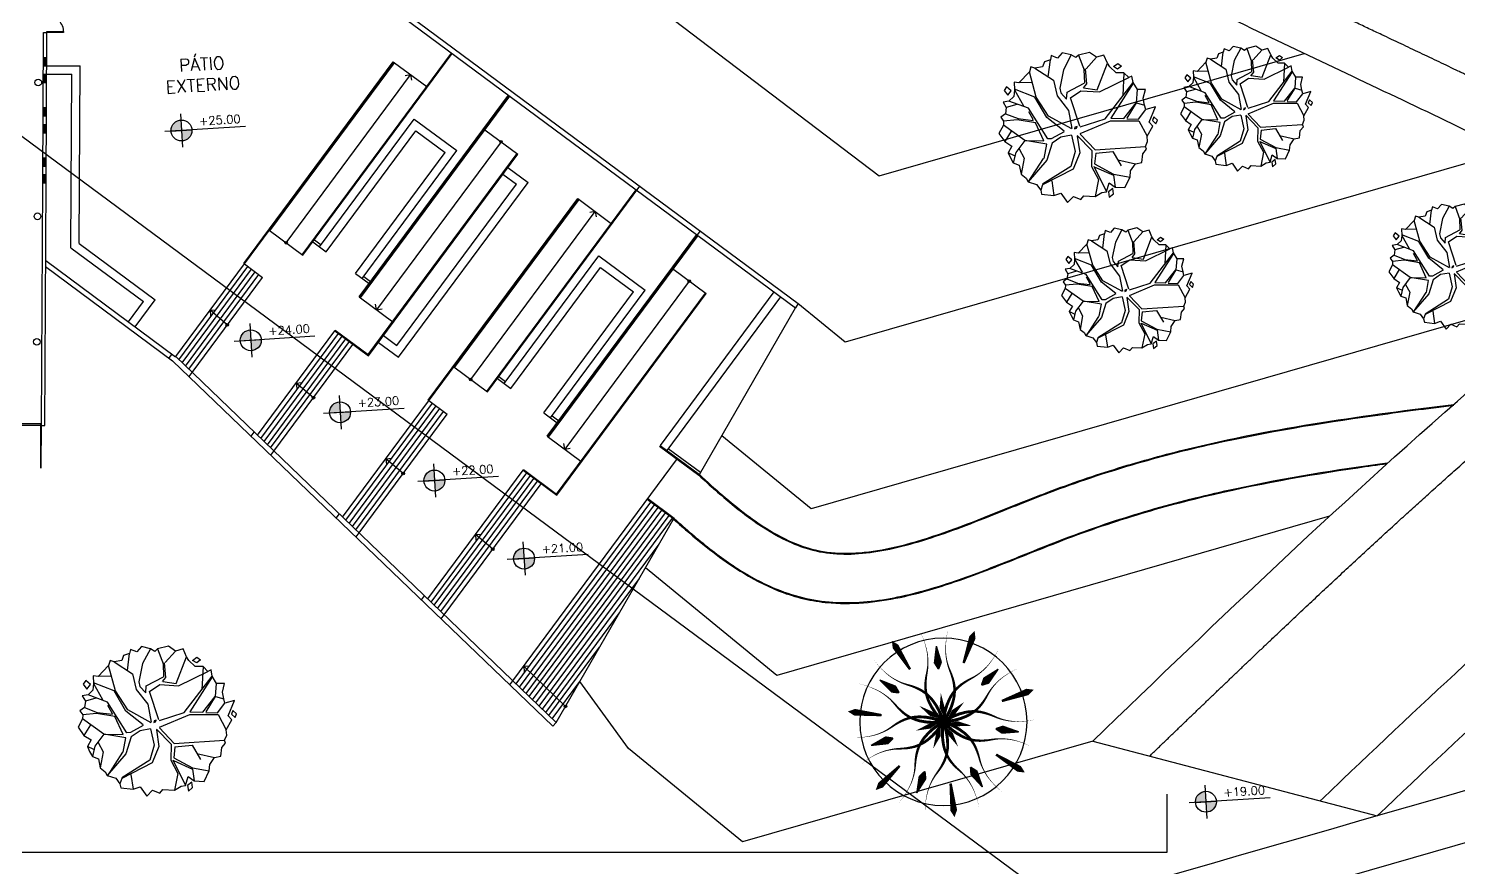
# Model space of a CAD drawing. Header units: millimetres. Extents: x 55520 to 96084, y -58491 to -49645.
# Drawn here: x 60664.4 to 60749.8, y -58067.7 to -58017.6 of the extents above; entities that cross this region are included whole.
import ezdxf
from ezdxf.enums import TextEntityAlignment as Align

# ---------------------------------------------------------------- set-up
doc = ezdxf.new("R2010")
doc.units = ezdxf.units.MM
for name, color, linetype in [('Alvenaria Corte', 30, 'Continuous'), ('Alvenaria Vista', 40, 'Continuous'), ('ARQ-COTAS', 1, 'Continuous'), ('ARQ-SÍMBOLOS', 2, 'Continuous'), ('ARQ-TEXTO2', 2, 'Continuous'), ('ARQ-TEXTO3', 3, 'Continuous'), ('Caminhos Principais', 13, 'Continuous'), ('Curvas de Nível', 10, 'Continuous'), ('Edificações', 6, 'Continuous'), ('Esquadrias', 241, 'Continuous'), ('Limite Terreno', 20, 'Continuous'), ('Linha Fina', 100, 'Continuous'), ('Pilares', 181, 'Continuous'), ('Árvores Existentes', 114, 'Continuous')]:
    doc.layers.add(name, color=color, linetype=linetype)
doc.styles.add('ATTR', font='romans.shx', dxfattribs={"width": 0.8, "height": 0.470416})
doc.styles.add('ROMANS', font='romans.shx')

# ---------------------------------------------------------------- blocks, each defined once
blk = doc.blocks.new('árvore_media')
for p, q in [((55224.742, -51939.893), (55225.624, -51940.543)), ((55225.381, -51940.374), (55225.536, -51939.525)), ((55226.592, -51939.352), (55226.154, -51940.062)), ((55226.948, -51939.383), (55227.191, -51940.176)), ((55227.285, -51940.084), (55227.836, -51939.546)), ((55227.765, -51941.166), (55228.36, -51939.864)), ((55224.565, -51940.6), (55223.903, -51940.572)), ((55224.719, -51941.335), (55224.455, -51940.062)), ((55225.624, -51940.543), (55225.757, -51941.335)), ((55226.154, -51940.062), (55225.911, -51940.968)), ((55227.169, -51940.798), (55227.191, -51940.119)), ((55227.235, -51940.091), (55227.257, -51940.826)), ((55227.875, -51941.279), (55229.375, -51940.656)), ((55229.155, -51940.402), (55229.022, -51941.533)), ((55224.653, -51941.335), (55223.66, -51940.883)), ((55223.66, -51940.911), (55224.057, -51941.731)), ((55225.183, -51942.382), (55224.653, -51941.335)), ((55225.271, -51942.325), (55224.719, -51941.335)), ((55225.757, -51941.335), (55226.286, -51942.099)), ((55225.911, -51940.968), (55225.955, -51941.194)), ((55225.955, -51941.194), (55226.22, -51941.533)), ((55226.22, -51941.533), (55226.264, -51941.194)), ((55226.264, -51941.194), (55227.147, -51940.798)), ((55226.419, -51941.477), (55226.948, -51941.166)), ((55226.948, -51941.166), (55227.875, -51941.279)), ((55227.257, -51940.826), (55227.08, -51941.024)), ((55227.103, -51941.024), (55227.765, -51941.166)), ((55228.073, -51942.637), (55229.574, -51940.911)), ((55229.574, -51940.939), (55228.36, -51942.608)), ((55229.684, -51941.929), (55229.773, -51941.279)), ((55223.131, -51942.071), (55223.749, -51942.354)), ((55223.726, -51941.646), (55223.197, -51941.76)), ((55224.3, -51941.873), (55223.351, -51941.449)), ((55225.161, -51943.457), (55224.3, -51941.873)), ((55224.477, -51942.41), (55224.3, -51942.043)), ((55226.794, -51942.919), (55226.419, -51941.477)), ((55229, -51942.665), (55229.662, -51941.929)), ((55229.662, -51941.929), (55229.155, -51942.665)), ((55229.684, -51941.929), (55230.081, -51942.071)), ((55224.013, -51943.457), (55222.998, -51942.637)), ((55223.704, -51942.41), (55223.02, -51942.439)), ((55224.609, -51942.608), (55223.704, -51942.41)), ((55223.749, -51942.354), (55224.499, -51942.495)), ((55224.499, -51942.495), (55224.477, -51942.41)), ((55224.962, -51943.542), (55224.609, -51942.608)), ((55225.999, -51943.117), (55225.183, -51942.382)), ((55226.396, -51943.033), (55225.271, -51942.325)), ((55226.286, -51942.099), (55226.396, -51943.004)), ((55226.794, -51943.287), (55228.338, -51942.75)), ((55226.816, -51942.948), (55228.073, -51942.637)), ((55228.338, -51942.75), (55229.75, -51942.835)), ((55228.36, -51942.608), (55229, -51942.665)), ((55229.155, -51942.693), (55229.728, -51942.75)), ((55229.728, -51942.75), (55230.126, -51942.297)), ((55223.373, -51942.948), (55223.02, -51943.457)), ((55224.013, -51943.457), (55223.528, -51944.023)), ((55225.095, -51943.712), (55224.013, -51943.457)), ((55224.035, -51943.457), (55224.962, -51943.542)), ((55225.337, -51943.457), (55225.161, -51943.457)), ((55225.999, -51943.146), (55225.337, -51943.457)), ((55225.823, -51943.4), (55225.359, -51943.683)), ((55226.352, -51943.344), (55225.823, -51943.4)), ((55226.352, -51943.344), (55226.485, -51944.164)), ((55226.639, -51943.372), (55227.323, -51944.164)), ((55226.639, -51943.4), (55226.705, -51944.249)), ((55226.794, -51943.316), (55227.478, -51944.136)), ((55229.75, -51942.835), (55230.104, -51943.627)), ((55223.462, -51944.192), (55223.153, -51944.023)), ((55223.528, -51944.023), (55223.373, -51944.532)), ((55223.704, -51943.853), (55223.925, -51944.334)), ((55224.918, -51944.419), (55225.095, -51943.712)), ((55225.359, -51943.683), (55225.05, -51944.504)), ((55226.485, -51944.164), (55226.22, -51944.9)), ((55227.323, -51944.164), (55227.257, -51944.956)), ((55227.478, -51944.136), (55229.993, -51944.136)), ((55223.925, -51944.334), (55223.726, -51945.126)), ((55224.057, -51945.55), (55224.896, -51944.419)), ((55225.05, -51944.504), (55224.057, -51945.522)), ((55226.22, -51944.9), (55224.764, -51945.692)), ((55226.705, -51944.249), (55226.33, -51945.041)), ((55227.5, -51944.306), (55227.411, -51944.843)), ((55227.411, -51944.843), (55228.316, -51945.409)), ((55227.5, -51944.306), (55228.36, -51944.277)), ((55228.36, -51944.277), (55228.735, -51945.013)), ((55228.581, -51944.702), (55229.442, -51944.956)), ((55226.33, -51945.041), (55224.764, -51945.72)), ((55225.227, -51945.55), (55225.293, -51946.286)), ((55227.257, -51944.956), (55227.566, -51945.635)), ((55227.566, -51945.635), (55227.345, -51946.456)), ((55227.367, -51944.956), (55227.919, -51946.258)), ((55227.389, -51944.985), (55228.316, -51945.465)), ((55228.316, -51945.409), (55229.133, -51945.607)), ((55228.316, -51945.465), (55228.36, -51946.059)), ((55224.764, -51945.72), (55224.653, -51945.975))]:
    blk.add_line(p, q)
for points in [[(55223.903, -51940.572), (55223.663, -51940.526), (55223.66, -51940.911), (55223.608, -51941.233), (55223.351, -51941.449), (55223.056, -51941.48), (55223.197, -51941.76), (55223.131, -51942.071), (55222.891, -51942.223), (55223.02, -51942.439), (55222.998, -51942.637), (55222.753, -51943.036), (55223.02, -51943.457), (55223.36, -51943.708), (55223.153, -51944.023), (55223.249, -51944.274), (55223.373, -51944.532), (55223.663, -51944.663), (55223.726, -51945.126), (55223.966, -51945.335), (55224.057, -51945.522), (55224.463, -51945.688), (55224.653, -51945.975), (55224.684, -51946.183), (55225.293, -51946.286), (55225.649, -51946.183), (55225.952, -51946.678), (55226.256, -51946.395), (55226.614, -51946.572), (55226.78, -51946.395), (55227.345, -51946.456), (55227.69, -51946.289), (55227.919, -51946.258), (55228.076, -51945.83), (55228.36, -51946.059), (55228.849, -51946.113), (55229.133, -51945.607), (55229.18, -51945.299), (55229.442, -51944.956), (55229.759, -51944.91), (55229.841, -51944.486), (55230.035, -51944.274), (55229.993, -51944.136), (55230.117, -51943.885), (55230.104, -51943.627), (55230.421, -51943.142), (55230.255, -51942.93), (55230.614, -51942.188), (55230.126, -51942.297), (55230.081, -51942.071), (55230.035, -51941.728), (55230.172, -51941.304), (55229.773, -51941.279), (55229.574, -51940.911), (55229.538, -51940.596), (55229.375, -51940.656), (55229.155, -51940.402), (55228.766, -51940.384), (55228.462, -51940.066), (55228.36, -51939.864), (55228.214, -51939.465), (55227.836, -51939.546), (55227.497, -51939.288), (55226.948, -51939.383), (55226.807, -51939.5), (55226.592, -51939.352), (55226.145, -51939.217), (55225.897, -51939.465), (55225.594, -51939.323), (55225.536, -51939.525), (55225.235, -51939.606), (55225.125, -51939.854), (55224.742, -51939.893), (55224.546, -51939.818), (55224.455, -51940.062)], [(55228.653, -51940.062), (55228.873, -51939.921), (55229.05, -51940.062), (55228.851, -51940.204)], [(55223.277, -51940.738), (55223.139, -51940.915), (55223.304, -51941.162), (55223.498, -51940.95)], [(55230.503, -51942.683), (55230.421, -51942.859), (55230.586, -51943.036), (55230.669, -51942.859)], [(55226.661, -51942.919), (55226.551, -51942.948), (55226.529, -51943.033), (55226.617, -51943.004)], [(55228.239, -51946.123), (55228.018, -51946.265), (55228.04, -51946.547), (55228.261, -51946.378)]]:
    blk.add_lwpolyline(points, close=True)
at = {"style": 'ATTR', "width": 0.8, "flags": 9}
blk.add_attdef('ESTCODE', (55226.661, -51942.919), '', height=0.0000158, dxfattribs=at)
blk = doc.blocks.new('tree 24')
at = {"flags": 128}
for points in [[(-1.101, 2.65, 0, 0.2, 0), (-1.022, 2.46, 0.2, 0.07, 0), (-0.712, 1.713, 0, 0, 0)], [(0, 0, 0.1, 0.0832, -0.09359), (-0.34, 0.625, 0.0832, 0.07, -0.120632), (-0.379, 1.179, 0.07, 0.0494, -0.042982), (-0.296, 1.499, 0.0494, 0.03, 0.045506), (-0.219, 1.801, 0.03, 0.0165, 0.065495), (-0.206, 2.23, 0.0165, 0, 0.053115), (-0.316, 2.747, 0, 0, 0)], [(0, 0, 0.1, 0.0832, 0.09359), (0.384, 0.599, 0.0832, 0.07, 0.120632), (0.464, 1.148, 0.07, 0.0494, 0.042982), (0.405, 1.473, 0.0494, 0.03, -0.045506), (0.35, 1.78, 0.03, 0.0165, -0.065495), (0.369, 2.209, 0.0165, 0, -0.053115), (0.516, 2.716, 0, 0, 0)], [(1.385, 2.513, 0, 0.2, 0), (1.286, 2.333, 0.2, 0.07, 0), (0.896, 1.625, 0, 0, 0)], [(0, 0, 0.1, 0.0832, 0.09359), (-0.228, 0.674, 0.0832, 0.07, 0.120632), (-0.608, 1.079, 0.07, 0.0494, 0.042982), (-0.899, 1.235, 0.0494, 0.03, -0.045506), (-1.174, 1.383, 0.03, 0.0165, -0.065495), (-1.497, 1.666, 0.0165, 0, -0.053115), (-1.802, 2.097, 0, 0, 0)], [(0.047, 1.576, 0.05, 0.25, 0), (0.053, 1.775, 0.25, 0.04, 0), (0.068, 2.275, 0, 0, 0)], [(0, 0, 0.1, 0.0832, -0.09359), (0.277, 0.655, 0.0832, 0.07, -0.120632), (0.685, 1.031, 0.07, 0.0494, -0.042982), (0.987, 1.166, 0.0494, 0.03, 0.045506), (1.272, 1.294, 0.03, 0.0165, 0.065495), (1.615, 1.552, 0.0165, 0, 0.053115), (1.95, 1.96, 0, 0, 0)], [(0, 0, 0.1, 0.0832, -0.09359), (-0.7, 0.124, 0.0832, 0.07, -0.120632), (-1.158, 0.439, 0.07, 0.0494, -0.042982), (-1.356, 0.703, 0.0494, 0.03, 0.045506), (-1.544, 0.952, 0.03, 0.0165, 0.065495), (-1.872, 1.229, 0.0165, 0, 0.053115), (-2.344, 1.465, 0, 0, 0)], [(-1.203, 1.019, 0.05, 0.25, 0), (-1.355, 1.148, 0.25, 0.04, 0), (-1.737, 1.471, 0, 0, 0)], [(0, 0, 0.1, 0.0832, 0.09359), (0.708, 0.073, 0.0832, 0.07, 0.120632), (1.187, 0.353, 0.07, 0.0494, 0.042982), (1.404, 0.602, 0.0494, 0.03, -0.045506), (1.61, 0.837, 0.03, 0.0165, -0.065495), (1.957, 1.089, 0.0165, 0, -0.053115), (2.445, 1.29, 0, 0, 0)], [(1.261, 0.946, 0.05, 0.25, 0), (1.421, 1.066, 0.25, 0.04, 0), (1.821, 1.366, 0, 0, 0)], [(-2.758, 0.791, 0, 0.2, 0), (-2.561, 0.735, 0.2, 0.07, 0), (-1.783, 0.512, 0, 0, 0)], [(0.005, 0.214, 0, 0.15, 0), (0.011, 0.428, 0.15, 0, 0), (0.021, 0.861, 0, 0, 0)], [(-0.164, 0.137, 0, 0.15, 0), (-0.328, 0.275, 0.15, 0, 0), (-0.66, 0.554, 0, 0, 0)], [(0.17, 0.129, 0, 0.15, 0), (0.341, 0.258, 0.15, 0, 0), (0.687, 0.52, 0, 0, 0)], [(2.828, 0.484, 0, 0.2, 0), (2.626, 0.449, 0.2, 0.07, 0), (1.829, 0.313, 0, 0, 0)], [(0, 0, 0.1, 0.0832, 0.09359), (-0.669, 0.242, 0.0832, 0.07, 0.120632), (-1.222, 0.197, 0.07, 0.0494, 0.042982), (-1.526, 0.067, 0.0494, 0.03, -0.045506), (-1.813, -0.055, 0.03, 0.0165, -0.065495), (-2.236, -0.132, 0.0165, 0, -0.053115), (-2.763, -0.101, 0, 0, 0)], [(0, 0, 0.1, 0.0832, -0.09359), (-0.534, -0.47, 0.0832, 0.07, -0.120632), (-1.065, -0.632, 0.07, 0.0494, -0.042982), (-1.395, -0.622, 0.0494, 0.03, 0.045506), (-1.707, -0.614, 0.03, 0.0165, 0.065495), (-2.128, -0.697, 0.0165, 0, 0.053115), (-2.607, -0.919, 0, 0, 0)], [(0, 0, 0.1, 0.0832, 0.09359), (-0.606, -0.372, 0.0832, 0.07, 0.120632), (-0.916, -0.833, 0.07, 0.0494, 0.042982), (-1.004, -1.151, 0.0494, 0.03, -0.045506), (-1.087, -1.452, 0.03, 0.0165, -0.065495), (-1.291, -1.83, 0.0165, 0, -0.053115), (-1.643, -2.223, 0, 0, 0)], [(0, 0, 0.1, 0.0832, -0.09359), (0.035, -0.711, 0.0832, 0.07, -0.120632), (-0.17, -1.227, 0.07, 0.0494, -0.042982), (-0.384, -1.478, 0.0494, 0.03, 0.045506), (-0.584, -1.717, 0.03, 0.0165, 0.065495), (-0.781, -2.099, 0.0165, 0, 0.053115), (-0.907, -2.612, 0, 0, 0)], [(-0.21, -0.042, 0, 0.15, 0), (-0.419, -0.085, 0.15, 0, 0), (-0.845, -0.171, 0, 0, 0)], [(0, 0, 0.1, 0.0832, 0.09359), (-0.087, -0.706, 0.0832, 0.07, 0.120632), (0.08, -1.236, 0.07, 0.0494, 0.042982), (0.275, -1.503, 0.0494, 0.03, -0.045506), (0.457, -1.756, 0.03, 0.0165, -0.065495), (0.626, -2.15, 0.0165, 0, -0.053115), (0.714, -2.671, 0, 0, 0)], [(0, 0, 0.1, 0.0832, -0.09359), (0.685, 0.192, 0.0832, 0.07, -0.120632), (1.234, 0.107, 0.07, 0.0494, -0.042982), (1.527, -0.045, 0.0494, 0.03, 0.045506), (1.804, -0.188, 0.03, 0.0165, 0.065495), (2.22, -0.295, 0.0165, 0, 0.053115), (2.748, -0.303, 0, 0, 0)], [(0, 0, 0.1, 0.0832, -0.09359), (0.577, -0.416, 0.0832, 0.07, -0.120632), (0.853, -0.898, 0.07, 0.0494, -0.042982), (0.917, -1.222, 0.0494, 0.03, 0.045506), (0.978, -1.528, 0.03, 0.0165, 0.065495), (1.154, -1.919, 0.0165, 0, 0.053115), (1.476, -2.338, 0, 0, 0)], [(0, 0, 0.1, 0.0832, 0.09359), (0.498, -0.508, 0.0832, 0.07, 0.120632), (1.016, -0.708, 0.07, 0.0494, 0.042982), (1.346, -0.722, 0.0494, 0.03, -0.045506), (1.658, -0.737, 0.03, 0.0165, -0.065495), (2.071, -0.851, 0.0165, 0, -0.053115), (2.533, -1.107, 0, 0, 0)], [(0.207, -0.053, 0, 0.15, 0), (0.415, -0.106, 0.15, 0, 0), (0.835, -0.213, 0, 0, 0)], [(-1.546, -0.305, 0.05, 0.25, 0), (-1.743, -0.344, 0.25, 0.04, 0), (-2.233, -0.44, 0, 0, 0)], [(-0.098, -0.19, 0, 0.15, 0), (-0.195, -0.381, 0.15, 0, 0), (-0.393, -0.767, 0, 0, 0)], [(0.088, -0.195, 0, 0.15, 0), (0.176, -0.39, 0.15, 0, 0), (0.354, -0.785, 0, 0, 0)], [(1.526, -0.396, 0.05, 0.25, 0), (1.719, -0.447, 0.25, 0.04, 0), (2.203, -0.572, 0, 0, 0)], [(-2.338, -1.663, 0, 0.2, 0), (-2.171, -1.544, 0.2, 0.07, 0), (-1.512, -1.075, 0, 0, 0)], [(-0.726, -1.399, 0.05, 0.25, 0), (-0.818, -1.577, 0.25, 0.04, 0), (-1.048, -2.021, 0, 0, 0)], [(2.142, -1.91, 0, 0.2, 0), (1.988, -1.773, 0.2, 0.07, 0), (1.385, -1.235, 0, 0, 0)], [(0.641, -1.44, 0.05, 0.25, 0), (0.723, -1.623, 0.25, 0.04, 0), (0.926, -2.079, 0, 0, 0)], [(-0.158, -2.865, 0, 0.2, 0), (-0.146, -2.66, 0.2, 0.07, 0), (-0.102, -1.853, 0, 0, 0)]]:
    blk.add_lwpolyline(points, format="xyseb", dxfattribs=at)
blk.add_circle((0, 0), 2.5)
blk = doc.blocks.new('Nível_Planta')
at = {"layer": 'ARQ-SÍMBOLOS', "ltscale": 0.1}
h = blk.add_hatch(color=1, dxfattribs=at)
h.dxf.hatch_style = 1
h.paths.add_polyline_path([(-0.25, 0), (0, 0), (0, 0.25, 0.414214)])
h.paths.add_polyline_path([(0.25, 0), (0, 0), (0, -0.25, 0.414214)])
at = {"layer": 'ARQ-SÍMBOLOS', "color": 1}
for p, q in [((0, 0.4), (0, -0.4)), ((1.535, 0), (-0.4, 0))]:
    blk.add_line(p, q, dxfattribs=at)
at = {"layer": 'ARQ-SÍMBOLOS', "color": 1, "ltscale": 0.1}
blk.add_line((-0.25, 0), (0.25, 0), dxfattribs=at)
at = {"layer": 'ARQ-SÍMBOLOS', "color": 1}
blk.add_circle((0, 0), 0.25, dxfattribs=at)
at = {"layer": 'ARQ-TEXTO2', "style": 'ROMANS'}
blk.add_attdef('NIVEL-ACABADO', text='', height=0.2, dxfattribs=at).set_placement((0.432, 0.034), align=Align.BOTTOM_LEFT)

msp = doc.modelspace()

# ---------------------------------------------------------------- linework, layer by layer
at = {"layer": 'Alvenaria Corte'}
for p, q in [((60665.242, -58019.319), (60665.25, -58017.819)), ((60665.25, -58017.819), (60665.45, -58017.82)), ((60665.442, -58019.32), (60665.45, -58017.82)), ((60665.242, -58019.319), (60665.442, -58019.32)), ((60665.237, -58020.319), (60665.24, -58019.819)), ((60665.237, -58020.319), (60665.437, -58020.32)), ((60665.24, -58019.819), (60665.44, -58019.82)), ((60665.437, -58020.32), (60665.44, -58019.82)), ((60665.227, -58022.319), (60665.235, -58020.819)), ((60665.235, -58020.819), (60665.434, -58020.82)), ((60665.427, -58022.32), (60665.434, -58020.82)), ((60665.221, -58023.319), (60665.224, -58022.819)), ((60665.224, -58022.819), (60665.424, -58022.82)), ((60665.227, -58022.319), (60665.427, -58022.32)), ((60665.421, -58023.32), (60665.424, -58022.82)), ((60665.211, -58025.319), (60665.219, -58023.819)), ((60665.219, -58023.819), (60665.419, -58023.82)), ((60665.221, -58023.319), (60665.421, -58023.32)), ((60665.411, -58025.32), (60665.419, -58023.82)), ((60665.211, -58025.319), (60665.411, -58025.32)), ((60665.205, -58026.319), (60665.208, -58025.819)), ((60665.205, -58026.319), (60665.405, -58026.32)), ((60665.208, -58025.819), (60665.408, -58025.82)), ((60665.405, -58026.32), (60665.408, -58025.82)), ((60665.125, -58041.319), (60665.203, -58026.819)), ((60665.203, -58026.819), (60665.403, -58026.82)), ((60665.325, -58041.32), (60665.403, -58026.82)), ((60665.125, -58041.319), (60665.325, -58041.32))]:
    msp.add_line(p, q, dxfattribs=at)
at = {"layer": 'Alvenaria Vista'}
for p, q in [((60665.541, -58000.837), (60710.346, -58034.021)), ((60677.252, -58031.661), (60686.18, -58019.607)), ((60680.749, -58031.14), (60689.677, -58019.086)), ((60686.22, -58019.637), (60688.149, -58021.065)), ((60684.147, -58033.656), (60693.075, -58021.603)), ((60691.627, -58023.641), (60693.596, -58025.099)), ((60684.668, -58037.153), (60693.596, -58025.099)), ((60691.781, -58039.311), (60700.887, -58027.016)), ((60683.125, -58046.798), (60697.212, -58027.778)), ((60697.252, -58027.807), (60699.181, -58029.236)), ((60678.74, -58029.652), (60680.749, -58031.14)), ((60695.397, -58041.989), (60704.504, -58029.694)), ((60665.376, -58031.825), (60672.967, -58037.447)), ((60673.147, -58037.204), (60677.252, -58031.661)), ((60702.837, -58031.944), (60704.846, -58033.432)), ((60684.187, -58033.686), (60686.116, -58035.115)), ((60695.919, -58045.486), (60704.846, -58033.432)), ((60710.346, -58034.021), (60710.196, -58034.283)), ((60704.443, -58044.249), (60710.196, -58034.283)), ((60678.037, -58041.906), (60682.659, -58035.665)), ((60682.659, -58035.665), (60684.668, -58037.153)), ((60695.68, -58059.287), (60672.967, -58037.447)), ((60689.772, -58037.823), (60691.781, -58039.311)), ((60695.438, -58042.019), (60697.366, -58043.447)), ((60693.3, -58056.582), (60703.146, -58043.288)), ((60688.212, -58051.69), (60693.91, -58043.998)), ((60693.91, -58043.998), (60695.919, -58045.486)), ((60702.91, -58046.913), (60701.328, -58045.742)), ((60695.888, -58059.071), (60702.907, -58046.911)), ((60695.68, -58059.287), (60695.888, -58059.071))]:
    msp.add_line(p, q, dxfattribs=at)
at = {"layer": 'Alvenaria Vista', "color": 1}
for p, q in [((60665.24, -58019.819), (60665.242, -58019.319)), ((60665.44, -58019.82), (60665.442, -58019.32)), ((60665.235, -58020.819), (60665.237, -58020.319)), ((60665.434, -58020.82), (60665.437, -58020.32)), ((60665.437, -58020.32), (60666.937, -58020.328)), ((60665.44, -58019.82), (60667.44, -58019.831)), ((60666.882, -58030.7), (60666.937, -58020.328)), ((60667.383, -58030.449), (60667.44, -58019.831)), ((60665.224, -58022.819), (60665.227, -58022.319)), ((60665.424, -58022.82), (60665.427, -58022.32)), ((60681.746, -58030.634), (60687.4, -58023)), ((60687.4, -58023), (60689.954, -58024.891)), ((60665.219, -58023.819), (60665.221, -58023.319)), ((60665.419, -58023.82), (60665.421, -58023.32)), ((60682.148, -58030.932), (60687.505, -58023.699)), ((60687.505, -58023.699), (60689.255, -58024.996)), ((60665.208, -58025.819), (60665.211, -58025.319)), ((60665.408, -58025.82), (60665.411, -58025.32)), ((60683.898, -58032.228), (60689.255, -58024.996)), ((60684.3, -58032.526), (60689.954, -58024.891)), ((60665.203, -58026.819), (60665.205, -58026.319)), ((60665.403, -58026.82), (60665.405, -58026.32)), ((60692.703, -58026.305), (60693.507, -58026.9)), ((60693.001, -58025.903), (60694.206, -58026.796)), ((60686.364, -58036.543), (60693.507, -58026.9)), ((60686.469, -58037.243), (60694.206, -58026.796)), ((60666.882, -58030.7), (60671.226, -58033.917)), ((60667.383, -58030.449), (60671.925, -58033.813)), ((60681.345, -58030.336), (60682.148, -58030.932)), ((60681.434, -58030.216), (60681.836, -58030.513)), ((60692.778, -58038.805), (60698.432, -58031.17)), ((60698.432, -58031.17), (60701.205, -58033.224)), ((60673.343, -58037.393), (60677.469, -58031.822)), ((60673.54, -58037.581), (60677.686, -58031.983)), ((60673.736, -58037.77), (60677.903, -58032.143)), ((60673.932, -58037.959), (60678.12, -58032.304)), ((60677.252, -58031.661), (60678.337, -58032.465)), ((60683.898, -58032.228), (60684.702, -58032.823)), ((60684.39, -58032.405), (60684.791, -58032.703)), ((60693.18, -58039.102), (60698.537, -58031.87)), ((60698.537, -58031.87), (60700.505, -58033.328)), ((60674.128, -58038.147), (60678.337, -58032.465)), ((60695.551, -58040.858), (60701.205, -58033.224)), ((60670.335, -58035.121), (60671.226, -58033.917)), ((60670.736, -58035.418), (60671.925, -58033.813)), ((60695.149, -58040.56), (60700.505, -58033.328)), ((60708.901, -58033.324), (60702.097, -58042.512)), ((60709.303, -58033.622), (60702.499, -58042.809)), ((60678.233, -58042.095), (60682.876, -58035.826)), ((60678.43, -58042.283), (60683.093, -58035.987)), ((60678.626, -58042.472), (60683.31, -58036.148)), ((60678.822, -58042.661), (60683.527, -58036.308)), ((60679.018, -58042.85), (60683.744, -58036.469)), ((60685.263, -58036.35), (60686.469, -58037.243)), ((60685.561, -58035.948), (60686.364, -58036.543)), ((60692.466, -58038.386), (60692.868, -58038.684)), ((60692.376, -58038.507), (60693.18, -58039.102)), ((60683.321, -58046.987), (60688.501, -58039.992)), ((60688.284, -58039.832), (60689.369, -58040.635)), ((60683.517, -58047.176), (60688.718, -58040.153)), ((60683.713, -58047.364), (60688.935, -58040.314)), ((60683.91, -58047.553), (60689.152, -58040.474)), ((60684.106, -58047.742), (60689.369, -58040.635)), ((60695.149, -58040.56), (60695.952, -58041.156)), ((60695.64, -58040.737), (60696.042, -58041.035)), ((60640.326, -58041.187), (60665.125, -58041.319)), ((60702.097, -58042.512), (60704.443, -58044.249)), ((60702.588, -58042.689), (60704.519, -58044.119)), ((60688.409, -58051.879), (60694.126, -58044.159)), ((60688.605, -58052.068), (60694.343, -58044.319)), ((60688.801, -58052.256), (60694.56, -58044.48)), ((60688.997, -58052.445), (60694.777, -58044.641)), ((60689.193, -58052.634), (60694.994, -58044.801)), ((60693.496, -58056.771), (60701.545, -58045.903)), ((60693.692, -58056.96), (60701.762, -58046.064)), ((60693.889, -58057.148), (60701.979, -58046.224)), ((60694.085, -58057.337), (60702.196, -58046.385)), ((60694.281, -58057.526), (60702.413, -58046.546)), ((60694.477, -58057.715), (60702.63, -58046.706)), ((60694.674, -58057.903), (60702.847, -58046.867)), ((60694.87, -58058.092), (60702.045, -58048.404)), ((60695.066, -58058.281), (60700.858, -58050.46)), ((60695.262, -58058.469), (60699.671, -58052.517)), ((60695.458, -58058.658), (60698.484, -58054.573)), ((60695.655, -58058.847), (60697.297, -58056.63))]:
    msp.add_line(p, q, dxfattribs=at)
at = {"layer": 'Alvenaria Vista'}
msp.add_open_spline([(60790.775, -58051.458), (60728.185, -58069.485), (60665.595, -58087.512), (60603.005, -58105.539), (60592.83, -58107.098), (60582.655, -58108.658), (60572.481, -58110.217), (60559.972, -58108.75), (60547.464, -58107.282), (60534.956, -58105.815), (60526.601, -58098.662), (60518.246, -58091.509), (60509.892, -58084.356), (60506.602, -58027.451), (60503.313, -57970.545), (60500.024, -57913.639), (60498.305, -57894.366), (60496.586, -57875.093), (60494.868, -57855.821)], degree=3, knots=[20.322416, 20.322416, 20.322416, 20.322416, 21.305376, 21.305376, 21.305376, 22.305376, 22.305376, 22.305376, 23.305376, 23.305376, 23.305376, 24.305376, 24.305376, 24.305376, 25.305376, 25.305376, 25.305376, 25.593369, 25.593369, 25.593369, 25.593369], dxfattribs=at)
at = {"layer": 'Alvenaria Vista', "color": 1}
for points, knots in [([(60704.443, -58044.249), (60704.907, -58044.679), (60705.367, -58045.095), (60706.776, -58046.306), (60707.718, -58047.029), (60709.266, -58047.966), (60709.878, -58048.269), (60711.089, -58048.712), (60711.683, -58048.848), (60712.947, -58048.977), (60713.609, -58048.969), (60714.996, -58048.828), (60715.719, -58048.694), (60718.147, -58048.094), (60719.944, -58047.421), (60722.844, -58046.269), (60723.914, -58045.832), (60725.701, -58045.143), (60726.411, -58044.882), (60727.822, -58044.391), (60728.526, -58044.16), (60730.629, -58043.505), (60732.021, -58043.12), (60736.175, -58042.091), (60738.91, -58041.572), (60744.278, -58040.72), (60746.911, -58040.383), (60749.529, -58040.056)], [2.068652, 2.068652, 2.068652, 2.068652, 3.863373, 3.863373, 7.577631, 7.577631, 10.04659, 10.04659, 12.515549, 12.515549, 14.984509, 14.984509, 17.453468, 17.453468, 23.011533, 23.011533, 26.179565, 26.179565, 28.249061, 28.249061, 30.318558, 30.318558, 34.457551, 34.457551, 42.735536, 42.735536, 50.854374, 50.854374, 50.854374, 50.854374]), ([(60702.907, -58046.911), (60703.224, -58047.199), (60703.544, -58047.484), (60704.895, -58048.646), (60705.96, -58049.471), (60707.848, -58050.614), (60708.634, -58051.01), (60709.92, -58051.479), (60710.394, -58051.617), (60711.354, -58051.822), (60711.836, -58051.889), (60713.791, -58052.033), (60715.261, -58051.859), (60718.171, -58051.206), (60719.615, -58050.725), (60722.477, -58049.658), (60723.896, -58049.071), (60726.081, -58048.208), (60726.862, -58047.91), (60728.421, -58047.354), (60729.197, -58047.095), (60731.522, -58046.365), (60733.064, -58045.944), (60737.676, -58044.832), (60740.733, -58044.294), (60744.381, -58043.759), (60744.968, -58043.676), (60745.555, -58043.595)], [2.690242, 2.690242, 2.690242, 2.690242, 3.860175, 3.860175, 7.575321, 7.575321, 10.054477, 10.054477, 11.431886, 11.431886, 12.809296, 12.809296, 17.002044, 17.002044, 21.194793, 21.194793, 25.387541, 25.387541, 27.777728, 27.777728, 30.167915, 30.167915, 34.94829, 34.94829, 44.509039, 44.509039, 46.342258, 46.342258, 46.342258, 46.342258])]:
    msp.add_open_spline(points, degree=3, knots=knots, dxfattribs=at)
at = {"layer": 'ARQ-COTAS'}
for points in [[(60564.523, -57954.891), (60566.684, -57951.973), (60732.427, -58074.728), (60730.266, -58077.646)], [(60732.383, -58063.355), (60732.383, -58066.847), (60500.248, -58066.847), (60500.248, -58063.355)]]:
    msp.add_lwpolyline(points, dxfattribs=at)
at = {"layer": 'Caminhos Principais'}
msp.add_line((60727.964, -58060.182), (60744.96, -58064.653), dxfattribs=at)
for points, knots in [([(60788.393, -58013.056), (60787.662, -58013.405), (60786.936, -58013.763), (60783.719, -58015.387), (60781.276, -58016.733), (60777.77, -58018.808), (60776.67, -58019.481), (60775.579, -58020.168), (60775.39, -58020.059), (60775.201, -58019.951), (60773.015, -58018.702), (60770.995, -58017.565), (60767.006, -58015.378), (60765.041, -58014.327), (60761.873, -58012.694), (60760.696, -58012.101), (60758.345, -58010.936), (60757.167, -58010.363), (60753.634, -58008.662), (60751.281, -58007.553), (60744.291, -58004.249), (60739.722, -58002.071), (60731.097, -57997.503), (60727.044, -57995.114), (60720.756, -57990.63), (60718.327, -57988.634), (60715.423, -57985.771), (60714.719, -57985.031), (60713.258, -57983.389), (60712.507, -57982.471), (60711.059, -57980.56), (60710.365, -57979.569), (60708.367, -57976.49), (60707.15, -57974.3), (60703.72, -57967.15), (60701.878, -57961.781), (60699.017, -57950.45), (60697.996, -57944.489), (60696.955, -57935.718), (60696.691, -57932.948), (60696.269, -57927.417), (60696.111, -57924.653), (60695.76, -57916.363), (60695.688, -57910.839), (60695.665, -57896.914), (60695.796, -57888.511), (60695.643, -57875.551), (60695.522, -57871.01), (60695.094, -57863.243), (60694.851, -57860.022), (60694.372, -57855.341), (60694.204, -57853.885), (60693.838, -57850.996), (60693.64, -57849.559), (60693.206, -57846.593), (60692.967, -57845.066), (60692.72, -57843.546)], [648.614193, 648.614193, 648.614193, 648.614193, 650.889407, 650.889407, 658.757579, 658.757579, 662.407647, 662.407647, 662.407647, 663.056384, 663.056384, 669.889763, 669.889763, 676.336178, 676.336178, 680.087669, 680.087669, 683.83916, 683.83916, 691.342143, 691.342143, 706.33883, 706.33883, 721.335517, 721.335517, 732.265083, 732.265083, 735.960166, 735.960166, 740.270303, 740.270303, 744.580441, 744.580441, 753.200717, 753.200717, 771.252696, 771.252696, 789.304676, 789.304676, 797.609708, 797.609708, 805.914741, 805.914741, 822.524807, 822.524807, 847.764431, 847.764431, 861.350402, 861.350402, 870.960246, 870.960246, 875.296697, 875.296697, 879.633148, 879.633148, 884.290599, 884.290599, 884.290599, 884.290599]), ([(60727.964, -58060.182), (60735.485, -58052.921), (60743.118, -58045.59), (60754.33, -58035.893), (60757.461, -58033.286), (60761.117, -58030.411), (60761.552, -58030.072), (60761.989, -58029.734), (60761.321, -58029.367), (60760.651, -58029.002), (60758.737, -58027.971), (60757.488, -58027.31), (60755.298, -58026.18), (60754.359, -58025.705), (60752.456, -58024.757), (60751.494, -58024.285), (60748.583, -58022.873), (60746.608, -58021.936), (60740.621, -58019.105), (60736.546, -58017.193), (60728.439, -58013.121), (60724.405, -58010.961), (60716.59, -58006.163), (60712.806, -58003.523), (60707.766, -57999.231), (60706.305, -57997.88), (60703.996, -57995.529), (60703.112, -57994.571), (60701.407, -57992.596), (60700.59, -57991.583), (60698.238, -57988.475), (60696.805, -57986.313), (60692.894, -57979.653), (60690.773, -57974.951), (60687.282, -57965.239), (60685.912, -57960.228), (60683.74, -57950.096), (60682.94, -57944.975), (60681.727, -57934.605), (60681.333, -57929.374), (60680.835, -57919.057), (60680.731, -57913.969), (60680.631, -57900.256), (60680.768, -57891.773), (60680.681, -57875.233), (60680.455, -57867.178), (60679.528, -57857.555), (60679.329, -57855.793), (60678.874, -57852.246), (60678.619, -57850.466), (60678.132, -57847.283), (60677.906, -57845.885), (60677.672, -57844.479)], [0, 0, 0, 0, 31.409672, 31.409672, 43.166399, 43.166399, 44.747182, 44.747182, 44.747182, 47.085017, 47.085017, 51.415951, 51.415951, 54.631835, 54.631835, 57.847718, 57.847718, 64.279485, 64.279485, 77.14302, 77.14302, 90.006555, 90.006555, 102.870089, 102.870089, 108.357779, 108.357779, 111.907941, 111.907941, 115.458102, 115.458102, 122.558426, 122.558426, 136.634764, 136.634764, 150.711102, 150.711102, 164.787441, 164.787441, 179.466026, 179.466026, 194.144612, 194.144612, 219.586913, 219.586913, 245.029215, 245.029215, 250.783382, 250.783382, 256.537549, 256.537549, 261.016004, 261.016004, 261.016004, 261.016004]), ([(60741.553, -58063.757), (60741.998, -58063.333), (60742.443, -58062.908), (60742.888, -58062.483), (60742.888, -58062.483), (60742.889, -58062.483), (60742.889, -58062.483), (60748.39, -58057.234), (60753.939, -58052.073), (60765.444, -58042.172), (60771.401, -58037.427), (60781.372, -58030.618), (60785.241, -58028.229), (60789.202, -58026.101)], [-1.859501, -1.859501, -1.859501, -1.859501, -0.001124, -0.001124, -0.001124, 0, 0, 0, 22.973646, 22.973646, 45.947292, 45.947292, 60.000087, 60.000087, 60.000087, 60.000087]), ([(60744.96, -58064.653), (60750.398, -58059.465), (60755.863, -58054.381), (60767.092, -58044.706), (60772.848, -58040.109), (60782.263, -58033.623), (60785.802, -58031.402), (60789.407, -58029.406)], [0, 0, 0, 0, 22.784988, 22.784988, 45.322968, 45.322968, 58.521279, 58.521279, 58.521279, 58.521279])]:
    msp.add_open_spline(points, degree=3, knots=knots, dxfattribs=at)
for points, weights, knots in [([(60731.359, -58061.075), (60735.156, -58057.413), (60738.979, -58053.746), (60746.08, -58047.145), (60749.333, -58044.196), (60756.28, -58038.159), (60759.992, -58035.073), (60763.825, -58032.106), (60763.826, -58032.105), (60763.828, -58032.104), (60763.829, -58032.103), (60764.23, -58031.793), (60764.63, -58031.483), (60765.031, -58031.173), (60765.575, -58030.752), (60765.854, -58030.122), (60765.801, -58029.436), (60765.747, -58028.749), (60765.373, -58028.17), (60764.77, -58027.839), (60764.325, -58027.595), (60763.881, -58027.35), (60763.436, -58027.106), (60763.435, -58027.106), (60763.435, -58027.105), (60763.434, -58027.105), (60761.64, -58026.119), (60759.834, -58025.15), (60756.554, -58023.449), (60755.084, -58022.709), (60752.1, -58021.24), (60750.59, -58020.512), (60746.02, -58018.332), (60742.923, -58016.885), (60736.725, -58013.919), (60733.622, -58012.399), (60726.337, -58008.585), (60722.193, -58006.215), (60715.031, -58001.371), (60711.945, -57998.989), (60707.859, -57995.196), (60706.673, -57994.005), (60704.403, -57991.513), (60703.322, -57990.214), (60701.281, -57987.532), (60700.317, -57986.148), (60697.589, -57981.883), (60695.987, -57978.892), (60693.159, -57972.692), (60691.933, -57969.482), (60688.585, -57959.182), (60687.034, -57951.83), (60685.552, -57941.594), (60685.21, -57938.716), (60684.648, -57932.998), (60684.429, -57930.155), (60683.916, -57921.677), (60683.767, -57916.095), (60683.585, -57898.703), (60683.882, -57887.143), (60683.549, -57872.711), (60683.431, -57869.553), (60683.091, -57863.71), (60682.886, -57861.02), (60682.428, -57856.469), (60682.207, -57854.601), (60681.708, -57850.849), (60681.431, -57848.969), (60680.988, -57846.155), (60680.837, -57845.225), (60680.682, -57844.293)], [1, 1, 1, 1, 1, 1, 1, 1, 1, 1, 1, 1, 1, 1, 0.919934982122, 0.919934982122, 1, 0.919934982122, 0.919934982122, 1, 1, 1, 1, 1, 1, 1, 1, 1, 1, 1, 1, 1, 1, 1, 1, 1, 1, 1, 1, 1, 1, 1, 1, 1, 1, 1, 1, 1, 1, 1, 1, 1, 1, 1, 1, 1, 1, 1, 1, 1, 1, 1, 1, 1, 1, 1, 1, 1, 1, 1, 1], [3.300707, 3.300707, 3.300707, 3.300707, 19.146239, 19.146239, 32.144713, 32.144713, 46.223275, 46.223275, 46.223275, 46.228431, 46.228431, 46.228431, 47.699367, 47.699367, 47.699367, 48.689646, 48.689646, 48.689646, 49.679925, 49.679925, 49.679925, 51.2199, 51.2199, 51.2199, 51.223127, 51.223127, 51.223127, 57.437436, 57.437436, 62.387255, 62.387255, 67.337074, 67.337074, 77.236711, 77.236711, 87.136349, 87.136349, 100.830346, 100.830346, 112.094135, 112.094135, 116.932256, 116.932256, 121.770377, 121.770377, 126.608498, 126.608498, 136.284741, 136.284741, 145.960983, 145.960983, 166.649698, 166.649698, 174.738056, 174.738056, 182.826415, 182.826415, 199.003131, 199.003131, 233.856655, 233.856655, 243.71926, 243.71926, 252.24399, 252.24399, 258.231325, 258.231325, 264.218659, 264.218659, 267.16835, 267.16835, 267.16835, 267.16835]), ([(60788.593, -58016.293), (60787.662, -58016.752), (60786.737, -58017.223), (60782.873, -58019.257), (60779.994, -58020.933), (60777.178, -58022.706), (60777.176, -58022.707), (60777.174, -58022.709), (60777.172, -58022.71), (60777.004, -58022.816), (60776.837, -58022.921), (60776.67, -58023.026), (60776.028, -58023.431), (60775.269, -58023.447), (60774.61, -58023.07), (60774.437, -58022.97), (60774.263, -58022.871), (60774.09, -58022.772), (60774.09, -58022.772), (60774.089, -58022.771), (60774.088, -58022.771), (60771.828, -58021.476), (60769.544, -58020.187), (60765.107, -58017.761), (60762.96, -58016.62), (60758.949, -58014.575), (60757.105, -58013.667), (60753.411, -58011.881), (60751.559, -58011.003), (60744.32, -58007.58), (60738.969, -58005.071), (60728.852, -57999.705), (60724.094, -57996.851), (60718.112, -57992.307), (60716.442, -57990.906), (60713.712, -57988.328), (60712.607, -57987.187), (60710.52, -57984.803), (60709.534, -57983.556), (60707.664, -57980.948), (60706.78, -57979.59), (60703.993, -57974.881), (60702.311, -57971.305), (60699.433, -57963.746), (60698.235, -57959.764), (60696.255, -57951.555), (60695.474, -57947.33), (60694.413, -57939.97), (60694.055, -57936.856), (60693.484, -57930.646), (60693.27, -57927.548), (60692.767, -57917.76), (60692.682, -57911.093), (60692.673, -57894.99), (60692.834, -57885.58), (60692.561, -57872.936), (60692.447, -57869.678), (60692.112, -57863.693), (60691.911, -57860.966), (60691.457, -57856.236), (60691.229, -57854.23), (60690.713, -57850.249), (60690.426, -57848.269), (60689.987, -57845.441), (60689.851, -57844.586), (60689.711, -57843.733)], [1, 1, 1, 1, 1, 1, 1, 1, 1, 1, 1, 1, 0.904733183941, 0.904733183941, 1, 1, 1, 1, 1, 1, 1, 1, 1, 1, 1, 1, 1, 1, 1, 1, 1, 1, 1, 1, 1, 1, 1, 1, 1, 1, 1, 1, 1, 1, 1, 1, 1, 1, 1, 1, 1, 1, 1, 1, 1, 1, 1, 1, 1, 1, 1, 1, 1, 1, 1, 1], [379.708841, 379.708841, 379.708841, 379.708841, 382.707108, 382.707108, 392.331539, 392.331539, 392.331539, 392.339105, 392.339105, 392.339105, 392.910972, 392.910972, 392.910972, 393.993339, 393.993339, 393.993339, 394.59029, 394.59029, 394.59029, 394.592674, 394.592674, 394.592674, 402.38675, 402.38675, 409.486967, 409.486967, 415.413772, 415.413772, 421.340577, 421.340577, 438.631745, 438.631745, 455.922913, 455.922913, 463.154846, 463.154846, 468.556386, 468.556386, 473.957925, 473.957925, 479.359465, 479.359465, 492.011851, 492.011851, 504.664237, 504.664237, 517.316624, 517.316624, 526.499217, 526.499217, 535.68181, 535.68181, 555.577806, 555.577806, 583.894567, 583.894567, 593.739998, 593.739998, 601.99566, 601.99566, 608.068683, 608.068683, 614.141706, 614.141706, 616.779277, 616.779277, 616.779277, 616.779277])]:
    msp.add_rational_spline(points, weights, degree=3, knots=knots, dxfattribs=at)
at = {"layer": 'Curvas de Nível', "color": 251}
for points in [[(60665.606, -57988.728), (60715.184, -58026.4), (60740.581, -58019.085)], [(60752.804, -58024.931), (60750.255, -58025.665), (60713.164, -58036.348), (60710.338, -58034.034)], [(60758.182, -58032.747), (60753.138, -58034.2), (60711.117, -58046.303), (60705.78, -58041.934)], [(60742.111, -58046.742), (60709.07, -58056.259), (60701.22, -58049.833)]]:
    msp.add_lwpolyline(points, dxfattribs=at)
at = {"layer": 'Curvas de Nível'}
msp.add_lwpolyline([(60727.964, -58060.182), (60707.023, -58066.214), (60700.202, -58060.63), (60697.297, -58056.63)], dxfattribs=at)
at = {"layer": 'Edificações'}
for p, q in [((60672.75, -58037.286), (60672.929, -58037.045)), ((60673.948, -58038.39), (60674.128, -58038.147)), ((60665.082, -58043.867), (60665.096, -58041.194)), ((60665.112, -58043.867), (60665.126, -58041.194)), ((60677.661, -58041.96), (60677.841, -58041.717)), ((60678.838, -58043.093), (60679.018, -58042.85)), ((60682.748, -58046.853), (60682.929, -58046.609)), ((60683.926, -58047.985), (60684.106, -58047.742)), ((60687.836, -58051.745), (60688.016, -58051.502)), ((60689.013, -58052.877), (60689.193, -58052.634)), ((60693.12, -58056.825), (60693.3, -58056.582))]:
    msp.add_line(p, q, dxfattribs=at)
at = {"layer": 'Esquadrias'}
for p, q in [((60665.315, -58019.82), (60665.317, -58019.32)), ((60665.365, -58019.82), (60665.367, -58019.32)), ((60665.31, -58020.82), (60665.312, -58020.32)), ((60665.36, -58020.82), (60665.362, -58020.32)), ((60665.299, -58022.82), (60665.302, -58022.32)), ((60665.349, -58022.82), (60665.352, -58022.32)), ((60665.294, -58023.82), (60665.296, -58023.32)), ((60665.344, -58023.82), (60665.346, -58023.32)), ((60665.283, -58025.82), (60665.286, -58025.32)), ((60665.333, -58025.82), (60665.336, -58025.32)), ((60665.278, -58026.82), (60665.28, -58026.32)), ((60665.328, -58026.82), (60665.33, -58026.32)), ((60640.401, -58041.112), (60665.126, -58041.244)), ((60640.451, -58041.063), (60665.126, -58041.194))]:
    msp.add_line(p, q, dxfattribs=at)
msp.add_lwpolyline([(60665.451, -58017.77), (60666.451, -58017.776), (60666.45, -58017.826), (60665.45, -58017.82)], close=True, dxfattribs=at)
at = {"layer": 'Limite Terreno'}
msp.add_lwpolyline([(60790.965, -58054.525), (60603.65, -58108.475), (60572.534, -58113.244), (60533.699, -58108.688), (60506.97, -58085.805), (60497.032, -57913.859), (60491.872, -57856.007)], dxfattribs=at)
at = {"layer": 'Linha Fina'}
for p, q in [((60665.539, -58001.209), (60710.196, -58034.283)), ((60677.212, -58031.631), (60686.14, -58019.577)), ((60680.709, -58031.11), (60689.637, -58019.056)), ((60686.14, -58019.577), (60686.22, -58019.637)), ((60678.781, -58029.682), (60686.22, -58019.637)), ((60679.745, -58030.396), (60687.185, -58020.351)), ((60687.185, -58020.351), (60686.857, -58020.415)), ((60687.185, -58020.351), (60687.248, -58020.678)), ((60684.107, -58033.627), (60693.034, -58021.573)), ((60684.187, -58033.686), (60693.115, -58021.632)), ((60692.591, -58024.355), (60685.152, -58034.4)), ((60684.658, -58037.083), (60693.556, -58025.07)), ((60691.741, -58039.281), (60700.669, -58027.227)), ((60688.244, -58039.802), (60697.172, -58027.748)), ((60689.812, -58037.852), (60697.252, -58027.807)), ((60697.172, -58027.748), (60697.252, -58027.807)), ((60690.777, -58038.567), (60698.216, -58028.522)), ((60698.216, -58028.522), (60697.889, -58028.586)), ((60698.216, -58028.522), (60698.28, -58028.849)), ((60695.357, -58041.959), (60704.285, -58029.905)), ((60695.438, -58042.019), (60704.365, -58029.965)), ((60665.378, -58031.453), (60673.146, -58037.206)), ((60677.212, -58031.631), (60677.252, -58031.661)), ((60703.842, -58032.688), (60696.402, -58042.733)), ((60684.107, -58033.627), (60684.187, -58033.686)), ((60685.152, -58034.4), (60685.088, -58034.073)), ((60695.908, -58045.416), (60704.806, -58033.402)), ((60675.2, -58034.433), (60675.532, -58034.4)), ((60676.233, -58035.306), (60675.2, -58034.433)), ((60675.2, -58034.433), (60675.232, -58034.764)), ((60685.152, -58034.4), (60685.479, -58034.337)), ((60682.659, -58035.665), (60682.689, -58035.625)), ((60682.689, -58035.625), (60684.658, -58037.083)), ((60695.888, -58059.071), (60673.147, -58037.204)), ((60680.348, -58038.786), (60680.68, -58038.753)), ((60681.381, -58039.659), (60680.348, -58038.786)), ((60680.348, -58038.786), (60680.381, -58039.117)), ((60688.284, -58039.832), (60688.244, -58039.802)), ((60695.357, -58041.959), (60695.438, -58042.019)), ((60696.402, -58042.733), (60696.338, -58042.406)), ((60696.402, -58042.733), (60696.729, -58042.669)), ((60702.067, -58042.552), (60704.411, -58044.288)), ((60685.705, -58043.315), (60686.036, -58043.282)), ((60686.738, -58044.188), (60685.705, -58043.315)), ((60685.705, -58043.315), (60685.737, -58043.647)), ((60693.91, -58043.998), (60693.939, -58043.958)), ((60693.939, -58043.958), (60695.908, -58045.416)), ((60702.938, -58046.873), (60701.358, -58045.702)), ((60691.061, -58047.844), (60691.393, -58047.811)), ((60692.094, -58048.718), (60691.061, -58047.844)), ((60691.061, -58047.844), (60691.094, -58048.176)), ((60693.946, -58055.71), (60694.278, -58055.678)), ((60696.442, -58058.11), (60693.946, -58055.71)), ((60693.946, -58055.71), (60693.978, -58056.042))]:
    msp.add_line(p, q, dxfattribs=at)
for centre in [(60692.591, -58024.355), (60679.745, -58030.396), (60703.842, -58032.688), (60676.233, -58035.306), (60690.777, -58038.567), (60681.381, -58039.659), (60686.738, -58044.188), (60692.094, -58048.718), (60696.442, -58058.11)]:
    msp.add_circle(centre, 0.0783, dxfattribs=at)
msp.add_arc((60665.476, -58017.796), 0.975, 358.22584, 91.16344, dxfattribs=at)
for points, knots in [([(60704.411, -58044.288), (60704.744, -58044.597), (60705.076, -58044.898), (60706.069, -58045.775), (60706.729, -58046.32), (60708.073, -58047.309), (60708.758, -58047.745), (60709.905, -58048.325), (60710.37, -58048.518), (60711.361, -58048.826), (60711.89, -58048.928), (60713.005, -58049.023), (60713.586, -58049.016), (60715.396, -58048.849), (60716.693, -58048.541), (60719.399, -58047.682), (60720.808, -58047.134), (60723.275, -58046.148), (60724.322, -58045.723), (60726.201, -58045.01), (60727.027, -58044.715), (60728.669, -58044.164), (60729.487, -58043.908), (60731.931, -58043.189), (60733.548, -58042.776), (60738.368, -58041.693), (60741.538, -58041.176), (60746.304, -58040.512), (60747.922, -58040.307), (60749.535, -58040.106)], [2.071259, 2.071259, 2.071259, 2.071259, 3.360211, 3.360211, 5.943328, 5.943328, 8.662079, 8.662079, 10.542506, 10.542506, 12.693207, 12.693207, 14.843908, 14.843908, 19.145309, 19.145309, 23.446711, 23.446711, 26.534607, 26.534607, 28.949408, 28.949408, 31.364209, 31.364209, 36.19381, 36.19381, 45.853013, 45.853013, 50.854374, 50.854374, 50.854374, 50.854374]), ([(60702.94, -58046.874), (60703.287, -58047.189), (60703.637, -58047.5), (60704.701, -58048.409), (60705.428, -58048.986), (60706.907, -58050.008), (60707.657, -58050.458), (60708.997, -58051.093), (60709.57, -58051.316), (60710.755, -58051.661), (60711.362, -58051.778), (60712.576, -58051.907), (60713.184, -58051.921), (60715.013, -58051.839), (60716.232, -58051.619), (60718.651, -58050.992), (60719.854, -58050.583), (60722.17, -58049.719), (60723.285, -58049.267), (60725.214, -58048.495), (60726.032, -58048.172), (60727.652, -58047.569), (60728.458, -58047.289), (60730.067, -58046.764), (60730.869, -58046.52), (60733.269, -58045.835), (60734.863, -58045.443), (60739.491, -58044.442), (60742.516, -58043.961), (60745.549, -58043.546), (60745.549, -58043.546), (60745.55, -58043.546), (60745.551, -58043.546)], [2.690242, 2.690242, 2.690242, 2.690242, 3.97097, 3.97097, 6.532426, 6.532426, 8.993084, 8.993084, 10.732101, 10.732101, 12.471119, 12.471119, 14.210136, 14.210136, 17.711945, 17.711945, 21.213754, 21.213754, 24.503571, 24.503571, 26.978985, 26.978985, 29.454398, 29.454398, 31.929811, 31.929811, 36.880638, 36.880638, 46.342258, 46.342258, 46.342258, 46.344534, 46.344534, 46.344534, 46.344534])]:
    msp.add_open_spline(points, degree=3, knots=knots, dxfattribs=at)
at = {"layer": 'Pilares'}
for centre in [(60664.935, -58020.818), (60664.892, -58028.818), (60664.852, -58036.318)]:
    msp.add_circle(centre, 0.2, dxfattribs=at)

# ---------------------------------------------------------------- block references
at = {"layer": 'ARQ-SÍMBOLOS', "xscale": 2.5, "yscale": 2.5, "zscale": 2.5, "rotation": 3.550099373272442}
for p, values in [((60673.496, -58023.687), {'NIVEL-ACABADO': '+25.00'}), ((60677.635, -58036.228), {'NIVEL-ACABADO': '+24.00'}), ((60682.972, -58040.533), {'NIVEL-ACABADO': '+23.00'}), ((60688.609, -58044.612), {'NIVEL-ACABADO': '+22.00'}), ((60693.966, -58049.278), {'NIVEL-ACABADO': '+21.00'}), ((60734.718, -58063.811), {'NIVEL-ACABADO': '+19.00'})]:
    msp.add_blockref('Nível_Planta', p, dxfattribs=at).add_auto_attribs(values)
at = {"layer": 'Árvores Existentes'}
for name, p, xscale, yscale, zscale, rotation in [('árvore_media', (-9277.445, 84.805), 1.2, 1.2, 1.2, 3.550099373272446), ('tree 24', (60719.025, -58059.032), -2.000000000000001, 2, 2, 3.550099373272566), ('árvore_media', (-9332.478, 49.316), 1.2, 1.2, 1.2, 3.550099373272446)]:
    msp.add_blockref(name, p, dxfattribs=dict(at, xscale=xscale, yscale=yscale, zscale=zscale, rotation=rotation))
at = {"layer": 'Árvores Existentes', "rotation": 3.550099373272444}
for p in [(2400.033, -9598.79), (2412.486, -9608.235), (2392.932, -9609.652)]:
    msp.add_blockref('árvore_media', p, dxfattribs=at)

# ---------------------------------------------------------------- texts
at = {"layer": 'ARQ-TEXTO3', "color": 14, "insert": (60674.745, -58020.339), "char_height": 0.75, "width": 3.29011, "attachment_point": 5, "rotation": 3.5501, "style": 'ROMANS'}
msp.add_mtext('PÁTIO EXTERNO', dxfattribs=at)

doc.saveas('drawing.dxf')
